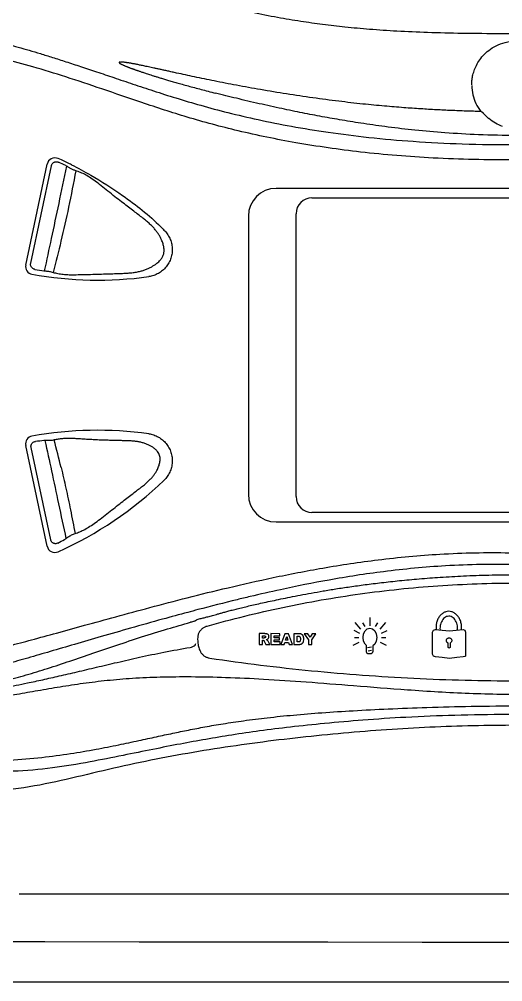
# Model space of a CAD drawing. Extents: x 938 to 1038, y 781 to 934.
# Drawn here: x 984.8 to 987.85, y 799.56 to 805.62 of the extents above; entities that cross this region are included whole.
import ezdxf

# ---------------------------------------------------------------- set-up
doc = ezdxf.new("R2010")
doc.units = 0
doc.header["$MEASUREMENT"] = 0
doc.layers.add('1', color=4, linetype='Continuous')

# ---------------------------------------------------------------- blocks, each defined once
blk = doc.blocks.new('main_control')
at = {"color": 3, "linetype": 'Continuous'}
for p, q in [((10.7051, 17.2224), (10.6979, 17.2269)), ((10.7136, 17.2171), (10.7051, 17.2224)), ((8.0583, 16.922), (8.0578, 16.9222)), ((7.8338, 16.2604), (7.9688, 16.8958)), ((7.8649, 16.2713), (7.9954, 16.8855)), ((12.4322, 16.7426), (9.4097, 16.7426)), ((9.6347, 16.6826), (12.2072, 16.6826)), ((9.2347, 16.5676), (9.2347, 14.8176)), ((9.5347, 14.8026), (9.5347, 16.5826)), ((7.9688, 14.4894), (7.8338, 15.1248)), ((7.9914, 14.5299), (7.8675, 15.1125)), ((12.2072, 14.7026), (9.6347, 14.7026)), ((9.4097, 14.6426), (12.4322, 14.6426)), ((9.9421, 13.9682), (9.906, 14.0094)), ((9.9693, 13.9841), (9.9546, 14.0079)), ((10.0017, 13.9898), (10.0022, 14.0419)), ((10.0352, 13.9841), (10.0499, 14.0079)), ((10.0635, 13.9676), (10.1006, 14.0099)), ((8.9736, 13.9863), (8.9744, 13.9865)), ((8.9744, 13.9865), (8.9753, 13.9868)), ((9.3023, 13.9395), (9.3023, 13.8718)), ((9.3376, 13.9395), (9.3023, 13.9395)), ((9.3765, 13.9395), (9.3765, 13.8718)), ((9.4332, 13.9394), (9.3765, 13.9395)), ((9.4332, 13.925), (9.4332, 13.9394)), ((9.4646, 13.9394), (9.4388, 13.8718)), ((9.4878, 13.9394), (9.4646, 13.9394)), ((9.5136, 13.8718), (9.4878, 13.9394)), ((9.5205, 13.9394), (9.5205, 13.8718)), ((9.552, 13.9394), (9.5205, 13.9394)), ((9.5856, 13.9394), (9.6123, 13.9001)), ((9.6091, 13.9394), (9.5856, 13.9394)), ((9.623, 13.9166), (9.6091, 13.9394)), ((9.6368, 13.9394), (9.623, 13.9166)), ((9.6336, 13.9001), (9.6603, 13.9394)), ((9.6603, 13.9394), (9.6368, 13.9394)), ((9.8976, 13.961), (9.9347, 13.9429)), ((9.9567, 13.9151), (9.9599, 13.9383)), ((9.9599, 13.9383), (9.9693, 13.9568)), ((9.9693, 13.9568), (9.9829, 13.9692)), ((9.9829, 13.9692), (9.9996, 13.9738)), ((9.9996, 13.9738), (10.0164, 13.9692)), ((10.0164, 13.9692), (10.03, 13.9568)), ((10.03, 13.9568), (10.0389, 13.9382)), ((10.0389, 13.9382), (10.0425, 13.915)), ((10.1069, 13.9583), (10.0697, 13.9408)), ((10.3944, 13.9498), (10.3994, 13.9618)), ((10.3944, 13.8101), (10.3944, 13.9498)), ((10.3994, 13.9618), (10.4116, 13.966)), ((10.4116, 13.966), (10.4553, 13.9618)), ((10.4553, 13.9618), (10.4997, 13.9568)), ((10.4997, 13.9568), (10.5426, 13.9618)), ((10.5426, 13.9618), (10.5856, 13.966)), ((10.5856, 13.966), (10.5978, 13.9617)), ((10.5978, 13.9617), (10.602, 13.9498)), ((10.602, 13.9498), (10.602, 13.81)), ((9.3236, 13.912), (9.3236, 13.9258)), ((9.3236, 13.9258), (9.3329, 13.9258)), ((9.3325, 13.912), (9.3236, 13.912)), ((9.3236, 13.8718), (9.3236, 13.8992)), ((9.3236, 13.8992), (9.3254, 13.8992)), ((9.3345, 13.8925), (9.3458, 13.8718)), ((9.3698, 13.8718), (9.3595, 13.8914)), ((9.3978, 13.9142), (9.3978, 13.925)), ((9.3978, 13.925), (9.4332, 13.925)), ((9.4307, 13.9142), (9.3978, 13.9142)), ((9.3978, 13.8871), (9.3978, 13.9004)), ((9.3978, 13.9004), (9.4307, 13.9004)), ((9.4343, 13.8871), (9.3978, 13.8871)), ((9.4307, 13.9004), (9.4307, 13.9142)), ((9.4343, 13.8718), (9.4343, 13.8871)), ((9.4604, 13.8718), (9.4639, 13.8829)), ((9.4639, 13.8829), (9.4879, 13.8829)), ((9.4684, 13.8976), (9.4759, 13.9219)), ((9.4834, 13.8976), (9.4684, 13.8976)), ((9.4759, 13.9219), (9.4834, 13.8976)), ((9.4879, 13.8829), (9.4914, 13.8718)), ((9.5417, 13.8872), (9.5417, 13.9241)), ((9.5417, 13.9241), (9.547, 13.9241)), ((9.5469, 13.8872), (9.5417, 13.8872)), ((9.5624, 13.9054), (9.5608, 13.8937)), ((9.5811, 13.889), (9.5837, 13.9058)), ((9.6123, 13.9001), (9.6123, 13.8717)), ((9.6336, 13.8717), (9.6336, 13.9001)), ((9.8945, 13.8676), (9.9316, 13.8852)), ((9.9023, 13.9146), (9.9306, 13.9146)), ((9.9599, 13.8924), (9.9567, 13.9151)), ((9.9693, 13.8738), (9.9599, 13.8924)), ((10.0389, 13.8923), (10.03, 13.8738)), ((10.0425, 13.915), (10.0389, 13.8923)), ((10.1038, 13.865), (10.0666, 13.8831)), ((10.0718, 13.9145), (10.1001, 13.9145)), ((10.4932, 13.8524), (10.4932, 13.8803)), ((10.5039, 13.8805), (10.5039, 13.8524)), ((9.3023, 13.8718), (9.3236, 13.8718)), ((9.3458, 13.8718), (9.3698, 13.8718)), ((9.3765, 13.8718), (9.4343, 13.8718)), ((9.4388, 13.8718), (9.4604, 13.8718)), ((9.4914, 13.8718), (9.5136, 13.8718)), ((9.5205, 13.8718), (9.552, 13.8718)), ((9.6123, 13.8717), (9.6336, 13.8717)), ((9.979, 13.8646), (9.9693, 13.8738)), ((9.9782, 13.8614), (9.979, 13.8646)), ((9.9782, 13.8274), (9.9782, 13.8614)), ((9.9808, 13.8171), (9.9782, 13.8274)), ((9.9871, 13.813), (9.9808, 13.8171)), ((10.0101, 13.8542), (9.9839, 13.8496)), ((10.0096, 13.8326), (9.9892, 13.8289)), ((10.0148, 13.8171), (10.0085, 13.8129)), ((10.018, 13.8274), (10.0148, 13.8171)), ((10.03, 13.8738), (10.0177, 13.8622)), ((10.0177, 13.8622), (10.018, 13.8614)), ((10.018, 13.8614), (10.018, 13.8274)), ((10.4982, 13.8475), (10.4932, 13.8524)), ((10.4989, 13.8475), (10.4982, 13.8475)), ((10.5039, 13.8524), (10.4989, 13.8475)), ((10.0085, 13.8129), (9.9871, 13.813)), ((10.3994, 13.7988), (10.3944, 13.8101)), ((10.4116, 13.7938), (10.3994, 13.7988)), ((10.4553, 13.7889), (10.4116, 13.7938)), ((10.4997, 13.7839), (10.4553, 13.7889)), ((10.5462, 13.7889), (10.4997, 13.7839)), ((10.5856, 13.7938), (10.5462, 13.7889)), ((10.5963, 13.7952), (10.5856, 13.7938)), ((10.6013, 13.7987), (10.5963, 13.7952)), ((10.602, 13.81), (10.6013, 13.7987))]:
    blk.add_line(p, q, dxfattribs=at)
for centre, radius, start, end in [((10.9121, 17.3942), 0.2716, 180.82548, 205.36863), ((10.9173, 17.3966), 0.2773, 205.35717, 217.71596), ((10.9233, 17.3919), 0.2737, 219.70628, 229.82516), ((8.0168, 16.8856), 0.049, 65.85165, 168), ((7.0528, 14.7589), 2.3651, 64.0956, 65.30274), ((8.0378, 16.8774), 0.049, 65.31213, 65.90162), ((7.0593, 14.7489), 2.3916, 63.96558, 65.3123), ((8.059, 16.8308), 0.0617, 58.83297, 64.08217), ((7.9886, 16.7143), 0.1979, 55.19614, 58.84558), ((7.0828, 14.7975), 2.3377, 63.62743, 63.96082), ((9.4097, 16.5676), 0.175, 90, 180), ((9.6347, 16.5826), 0.1, 90, 180), ((7.8818, 16.2502), 0.049, 168, 259.85252), ((8.287, 18.5142), 2.349, 259.85252, 277.86376), ((8.2739, 18.4787), 2.278, 260.3413, 261.7884), ((7.9571, 16.2838), 0.0605, 261.79596, 263.42435), ((7.9736, 16.4269), 0.2045, 263.43056, 266.06075), ((8.287, 12.871), 2.349, 82.13624, 100.14748), ((7.8818, 15.135), 0.049, 100.14748, 192), ((8.1615, 12.9026), 2.2623, 95.39816, 96.78143), ((7.9544, 15.0941), 0.0611, 89.49652, 95.37625), ((7.9531, 14.9424), 0.2128, 86.83984, 89.51898), ((1.7337, 13.472), 6.5014, 13.45613, 15.03677), ((7.0759, 16.5983), 2.349, 294.14835, 313.86376), ((9.4097, 14.8176), 0.175, 180, 270), ((9.6347, 14.8026), 0.1, 180, 270), ((8.0168, 14.4996), 0.049, 192, 294.14835), ((6.9301, 16.626), 2.3879, 297.59759, 298.74336), ((8.0472, 14.5891), 0.0648, 298.80108, 307.58685), ((7.9605, 14.7021), 0.2073, 307.52394, 308.76619), ((10.8061, 7.0917), 7.1851, 105.41884, 105.6313), ((9.0904, 13.9031), 0.1748, 175.56698, 190.8726), ((8.9947, 13.9105), 0.0789, 173.16906, 175.56792), ((10.9203, 26.7858), 13.1427, 261.56408, 264.37622), ((10.9208, 26.7905), 13.1474, 264.37581, 267.18928), ((10.921, 26.7935), 13.1505, 267.1893, 269.99999)]:
    blk.add_arc(centre, radius, start, end, dxfattribs=at)
for points, knots in [([(12.8578, 17.912), (12.811, 17.9009), (12.712, 17.8781), (12.5586, 17.845), (12.3993, 17.814), (12.2405, 17.7875), (12.0818, 17.7661), (11.916, 17.7487), (11.7358, 17.7347), (11.5372, 17.7246), (11.3186, 17.7184), (11.0799, 17.7163), (10.8314, 17.7161), (10.5903, 17.7177), (10.371, 17.7227), (10.1764, 17.7312), (10.003, 17.7428), (9.8472, 17.757), (9.7031, 17.7737), (9.5617, 17.7938), (9.4142, 17.8187), (9.259, 17.8488), (9.1008, 17.8827), (8.9957, 17.9069), (8.9442, 17.919)], [0, 0, 0, 0, 0.144307, 0.304644, 0.470861, 0.631279, 0.787307, 0.951168, 1.131523, 1.329546, 1.547412, 1.78764, 2.045728, 2.292764, 2.510911, 2.703943, 2.877108, 3.032011, 3.173304, 3.312296, 3.460371, 3.621953, 3.786664, 3.94557, 3.94557, 3.94557, 3.94557]), ([(6.6482, 17.7278), (6.6524, 17.7287), (6.661, 17.7306), (6.6745, 17.7332), (6.689, 17.7359), (6.7048, 17.7387), (6.7223, 17.7415), (6.7415, 17.7444), (6.7626, 17.7472), (6.7855, 17.75), (6.8104, 17.7527), (6.8375, 17.7551), (6.8668, 17.7573), (6.8988, 17.759), (6.9334, 17.7603), (6.9709, 17.761), (7.0116, 17.7609), (7.0556, 17.7599), (7.1033, 17.7578), (7.1549, 17.7542), (7.2106, 17.7491), (7.2708, 17.7421), (7.336, 17.733), (7.4065, 17.7213), (7.482, 17.7069), (7.5608, 17.6899), (7.6394, 17.6713), (7.7147, 17.6519), (7.7862, 17.6323), (7.8562, 17.6122), (7.928, 17.5907), (8.005, 17.5667), (8.0894, 17.5397), (8.1818, 17.5094), (8.2824, 17.4758), (8.3919, 17.4388), (8.5111, 17.3986), (8.6411, 17.3555), (8.7832, 17.3101), (8.9393, 17.2638), (9.1114, 17.2178), (9.3017, 17.1732), (9.5122, 17.1315), (9.7444, 17.0939), (10.0001, 17.0617), (10.2815, 17.0367), (10.5913, 17.0209), (10.8077, 17.0181), (10.921, 17.0187)], [0, 0, 0, 0, 0.012921, 0.026531, 0.04115, 0.057111, 0.074753, 0.094258, 0.115536, 0.138557, 0.163508, 0.190609, 0.220014, 0.251912, 0.286506, 0.323941, 0.36448, 0.408441, 0.456152, 0.507782, 0.563513, 0.623919, 0.689608, 0.760968, 0.838203, 0.920323, 1.002714, 1.080491, 1.15353, 1.225168, 1.298946, 1.378451, 1.46717, 1.564682, 1.670133, 1.785351, 1.911335, 2.047588, 2.19636, 2.358723, 2.536018, 2.730867, 2.944921, 3.179576, 3.436446, 3.71789, 4.026954, 4.366837, 4.366837, 4.366837, 4.366837]), ([(10.9085, 16.9223), (10.7383, 16.9213), (10.415, 16.9282), (9.9559, 16.9657), (9.5463, 17.0241), (9.1819, 17.0989), (8.8591, 17.1858), (8.5743, 17.279), (8.3209, 17.3667), (8.0932, 17.4433), (7.887, 17.5068), (7.7002, 17.5565), (7.5318, 17.593), (7.3806, 17.6178), (7.2449, 17.6328), (7.1226, 17.6397), (7.0121, 17.6399), (6.9119, 17.6346), (6.8208, 17.6248), (6.7384, 17.6115), (6.6644, 17.5952), (6.5985, 17.5767), (6.5402, 17.5566), (6.488, 17.535), (6.4404, 17.5121), (6.3959, 17.4873), (6.3528, 17.46), (6.3094, 17.4289), (6.2641, 17.3919), (6.2166, 17.3472), (6.1676, 17.2933), (6.1186, 17.2284), (6.0723, 17.1493), (6.0354, 17.054), (6.0215, 16.9416), (6.0399, 16.8187), (6.0861, 16.6889), (6.1562, 16.5531), (6.2409, 16.4154), (6.3277, 16.2821), (6.4051, 16.1588), (6.4689, 16.0471), (6.5185, 15.9423), (6.553, 15.8413), (6.5716, 15.7438), (6.5718, 15.6487), (6.5555, 15.5549), (6.5246, 15.4583), (6.4789, 15.3574), (6.4195, 15.2507), (6.349, 15.1366), (6.2705, 15.0154), (6.1928, 14.8928), (6.1252, 14.7742), (6.0737, 14.6635), (6.0389, 14.5565), (6.0223, 14.4485), (6.0336, 14.3346), (6.0788, 14.2184), (6.1531, 14.1056), (6.2469, 14.0053), (6.3484, 13.9253), (6.4484, 13.8666), (6.515, 13.8377), (6.5472, 13.8257)], [0, 0, 0, 0, 0.51081, 0.969257, 1.381099, 1.751354, 2.08459, 2.383442, 2.650159, 2.888872, 3.104232, 3.29723, 3.468755, 3.620955, 3.756496, 3.878229, 3.988162, 4.087988, 4.179198, 4.262619, 4.338414, 4.406444, 4.467623, 4.523519, 4.575784, 4.626097, 4.676219, 4.728684, 4.786344, 4.851407, 4.924144, 5.004647, 5.0949, 5.198575, 5.308864, 5.430554, 5.56794, 5.720563, 5.888001, 6.053088, 6.197621, 6.324802, 6.438731, 6.544947, 6.644021, 6.735259, 6.828479, 6.928695, 7.038555, 7.160443, 7.294574, 7.441141, 7.593583, 7.729835, 7.85036, 7.959378, 8.066324, 8.176002, 8.298318, 8.436654, 8.578843, 8.708537, 8.822935, 8.925941, 8.925941, 8.925941, 8.925941]), ([(10.6405, 17.3942), (10.6405, 17.4032), (10.6414, 17.4221), (10.646, 17.4519), (10.655, 17.4843), (10.6696, 17.5187), (10.691, 17.5541), (10.7203, 17.589), (10.759, 17.6215), (10.8084, 17.6493), (10.8693, 17.6681), (10.9398, 17.6727), (11.0139, 17.6582), (11.083, 17.6237), (11.1393, 17.5726), (11.1777, 17.5121), (11.1976, 17.4513), (11.2015, 17.4118), (11.2014, 17.3938)], [0, 0, 0, 0, 0.0269274, 0.0567308, 0.0901183, 0.1274711, 0.1686064, 0.2136631, 0.2635907, 0.3194624, 0.3825863, 0.4534224, 0.5291538, 0.6062636, 0.6824612, 0.7543827, 0.8187853, 0.8726372, 0.8726372, 0.8726372, 0.8726372]), ([(8.7829, 17.4692), (8.7734, 17.4713), (8.7552, 17.4754), (8.7288, 17.4812), (8.7043, 17.4866), (8.6816, 17.4915), (8.6606, 17.4961), (8.6411, 17.5004), (8.6231, 17.5043), (8.6063, 17.5078), (8.5908, 17.5111), (8.5764, 17.5141), (8.5631, 17.5169), (8.5506, 17.5194), (8.539, 17.5218), (8.5281, 17.5239), (8.5179, 17.5259), (8.5082, 17.5277), (8.499, 17.5294), (8.4903, 17.531), (8.4821, 17.5324), (8.4743, 17.5337), (8.4671, 17.5348), (8.4604, 17.5358), (8.4541, 17.5366), (8.4483, 17.5373), (8.4429, 17.5379), (8.4378, 17.5382), (8.433, 17.5387), (8.4286, 17.5381), (8.4244, 17.5388), (8.4204, 17.5357), (8.4233, 17.5318), (8.4269, 17.5299), (8.4312, 17.527), (8.436, 17.5246), (8.4412, 17.522), (8.4467, 17.5194), (8.4524, 17.5169), (8.4583, 17.5144), (8.4644, 17.5118), (8.4705, 17.5093), (8.4768, 17.5069), (8.4832, 17.5044), (8.4896, 17.5019), (8.4961, 17.4995), (8.5026, 17.4971), (8.5091, 17.4947), (8.5156, 17.4924), (8.5222, 17.49), (8.5289, 17.4876), (8.536, 17.4852), (8.5434, 17.4826), (8.5515, 17.4798), (8.5603, 17.4768), (8.5701, 17.4736), (8.5809, 17.47), (8.593, 17.466), (8.6065, 17.4616), (8.6216, 17.4568), (8.6384, 17.4515), (8.6572, 17.4456), (8.6781, 17.4392), (8.7014, 17.4322), (8.727, 17.4245), (8.7553, 17.4162), (8.7863, 17.4073), (8.8201, 17.3978), (8.8567, 17.3876), (8.8961, 17.3769), (8.9379, 17.3657), (8.9823, 17.3541), (9.0128, 17.3463), (9.0285, 17.3423)], [0, 0, 0, 0, 0.029123, 0.056113, 0.081115, 0.104275, 0.125739, 0.145638, 0.164078, 0.181159, 0.196984, 0.211653, 0.225267, 0.237927, 0.249733, 0.260786, 0.271186, 0.281032, 0.290378, 0.299224, 0.307568, 0.315407, 0.322737, 0.329556, 0.335867, 0.34171, 0.347138, 0.352207, 0.356956, 0.361483, 0.365546, 0.36958, 0.372805, 0.377498, 0.3825, 0.388028, 0.393806, 0.399863, 0.406128, 0.412567, 0.419142, 0.425825, 0.43259, 0.439418, 0.446292, 0.453198, 0.460124, 0.467059, 0.473991, 0.480948, 0.488043, 0.495439, 0.503295, 0.511775, 0.521043, 0.531266, 0.542616, 0.555266, 0.569391, 0.585172, 0.602789, 0.622421, 0.644248, 0.668443, 0.69517, 0.724577, 0.75679, 0.791901, 0.829965, 0.870898, 0.91427, 0.959901, 1.008557, 1.008557, 1.008557, 1.008557]), ([(10.6979, 17.2269), (10.6664, 17.2277), (10.6043, 17.2294), (10.5111, 17.233), (10.4165, 17.2376), (10.3169, 17.2434), (10.2082, 17.2509), (10.0868, 17.2609), (9.9505, 17.2742), (9.8001, 17.2913), (9.6396, 17.3124), (9.4757, 17.3368), (9.3151, 17.3634), (9.1636, 17.3909), (9.0248, 17.418), (8.8994, 17.4439), (8.8205, 17.461), (8.7829, 17.4692)], [0, 0, 0, 0, 0.094465, 0.186556, 0.279885, 0.3783, 0.485907, 0.606863, 0.743796, 0.896626, 1.061037, 1.229253, 1.393799, 1.549349, 1.69116, 1.817974, 1.933473, 1.933473, 1.933473, 1.933473]), ([(10.9209, 17.0759), (10.8415, 17.0759), (10.6915, 17.079), (10.4789, 17.0912), (10.2892, 17.108), (10.119, 17.1278), (9.9662, 17.1492), (9.8282, 17.1713), (9.6999, 17.194), (9.5734, 17.2182), (9.4413, 17.2454), (9.3025, 17.276), (9.1635, 17.3086), (9.072, 17.3313), (9.0285, 17.3423)], [0, 0, 0, 0, 0.238253, 0.450048, 0.638823, 0.809367, 0.964038, 1.101676, 1.228639, 1.354964, 1.487874, 1.633327, 1.781348, 1.916121, 1.916121, 1.916121, 1.916121]), ([(10.8351, 17.133), (10.8194, 17.1382), (10.7887, 17.1519), (10.7605, 17.1712), (10.7472, 17.1825), (10.7468, 17.1828)], [0, 0, 0, 0, 0.049463, 0.1002613, 0.1018505, 0.1018505, 0.1018505, 0.1018505]), ([(7.9954, 16.8855), (7.9958, 16.8875), (7.997, 16.8913), (8, 16.8967), (8.004, 16.9016), (8.009, 16.9056), (8.0148, 16.9086), (8.0211, 16.9104), (8.0279, 16.9109), (8.0346, 16.9101), (8.0389, 16.9086), (8.041, 16.9077)], [0, 0, 0, 0, 0.00597732, 0.01208236, 0.01832956, 0.02469474, 0.03117372, 0.03778227, 0.04450101, 0.05127772, 0.05805282, 0.05805282, 0.05805282, 0.05805282]), ([(8.091, 16.8837), (8.0745, 16.8051), (8.042, 16.653), (7.9954, 16.4329), (7.9652, 16.2914), (7.9502, 16.2238)], [0, 0, 0, 0, 0.2407018, 0.4668089, 0.6747572, 0.6747572, 0.6747572, 0.6747572]), ([(8.0054, 16.2143), (8.0152, 16.2113), (8.0363, 16.2061), (8.0705, 16.2013), (8.1093, 16.1991), (8.1531, 16.1993), (8.2026, 16.2006), (8.2558, 16.2021), (8.3089, 16.2037), (8.3581, 16.2051), (8.402, 16.2066), (8.4412, 16.2078), (8.4764, 16.2096), (8.508, 16.2125), (8.536, 16.2169), (8.5608, 16.2226), (8.5831, 16.2295), (8.6034, 16.2376), (8.6218, 16.2466), (8.6383, 16.2563), (8.6526, 16.2662), (8.6649, 16.2762), (8.675, 16.2858), (8.6832, 16.295), (8.6897, 16.3038), (8.695, 16.3126), (8.6993, 16.3216), (8.7023, 16.3311), (8.7041, 16.3409), (8.7047, 16.3509), (8.7043, 16.3608), (8.7031, 16.3709), (8.7011, 16.3817), (8.698, 16.3934), (8.6937, 16.4063), (8.6881, 16.4201), (8.681, 16.4348), (8.6722, 16.4503), (8.6615, 16.4665), (8.6485, 16.4835), (8.633, 16.5009), (8.6147, 16.519), (8.5935, 16.5376), (8.5694, 16.5571), (8.5422, 16.5777), (8.5124, 16.6002), (8.4799, 16.625), (8.444, 16.6524), (8.4043, 16.683), (8.3619, 16.7163), (8.3201, 16.7503), (8.2812, 16.7815), (8.2453, 16.8073), (8.2119, 16.8277), (8.1799, 16.8431), (8.1587, 16.8507), (8.1483, 16.8537)], [0, 0, 0, 0, 0.030723, 0.064968, 0.103501, 0.14717, 0.196554, 0.251896, 0.30679, 0.355886, 0.399604, 0.438577, 0.47366, 0.505357, 0.533535, 0.558711, 0.581734, 0.603467, 0.62411, 0.643227, 0.660676, 0.676447, 0.690478, 0.702638, 0.713388, 0.723342, 0.733179, 0.743172, 0.753204, 0.763159, 0.772948, 0.782965, 0.793756, 0.805834, 0.819337, 0.834238, 0.85055, 0.868304, 0.88768, 0.908896, 0.932208, 0.957782, 0.985875, 1.016816, 1.050913, 1.088196, 1.128772, 1.173613, 1.223618, 1.27921, 1.33528, 1.385263, 1.428875, 1.467665, 1.502649, 1.53509, 1.53509, 1.53509, 1.53509]), ([(8.1483, 16.8537), (8.1345, 16.7773), (8.1053, 16.6292), (8.0577, 16.416), (8.0232, 16.2795), (8.0054, 16.2143)], [0, 0, 0, 0, 0.2332105, 0.4526336, 0.6553551, 0.6553551, 0.6553551, 0.6553551]), ([(8.1483, 16.8537), (8.1455, 16.8546), (8.1399, 16.8565), (8.1317, 16.8598), (8.1237, 16.8635), (8.116, 16.8676), (8.1086, 16.8721), (8.1039, 16.8752), (8.1016, 16.8768)], [0, 0, 0, 0, 0.00886797, 0.01776496, 0.02660839, 0.03532969, 0.04391146, 0.05236483, 0.05236483, 0.05236483, 0.05236483]), ([(8.1213, 16.8919), (8.1625, 16.8714), (8.2732, 16.8124), (8.466, 16.6868), (8.616, 16.5705), (8.697, 16.4874), (8.7034, 16.4803)], [0, 0, 0, 0, 0.1382233, 0.376289, 0.6869788, 0.7148965, 0.7148965, 0.7148965, 0.7148965]), ([(8.7036, 16.4805), (8.7113, 16.4731), (8.7252, 16.4568), (8.7413, 16.4291), (8.752, 16.3989), (8.757, 16.3672), (8.7557, 16.3351), (8.7486, 16.3038), (8.736, 16.2743), (8.7181, 16.2476), (8.6955, 16.2249), (8.669, 16.2068), (8.6398, 16.1937), (8.6189, 16.1887), (8.6084, 16.1873)], [0, 0, 0, 0, 0.0319368, 0.0638278, 0.095699, 0.1275627, 0.1594619, 0.1913954, 0.2233288, 0.255228, 0.2870918, 0.318963, 0.350854, 0.3827907, 0.3827907, 0.3827907, 0.3827907]), ([(7.8917, 16.2329), (7.8894, 16.2333), (7.885, 16.2345), (7.8789, 16.2377), (7.8736, 16.2419), (7.8694, 16.2471), (7.8663, 16.2529), (7.8646, 16.259), (7.8641, 16.2653), (7.8645, 16.2694), (7.8649, 16.2713)], [0, 0, 0, 0, 0.00687827, 0.01368041, 0.02041404, 0.0270434, 0.03355408, 0.03992107, 0.04612954, 0.05219145, 0.05219145, 0.05219145, 0.05219145]), ([(7.9595, 16.2229), (7.9633, 16.2226), (7.971, 16.2219), (7.9825, 16.2201), (7.994, 16.2176), (8.0016, 16.2155), (8.0054, 16.2143)], [0, 0, 0, 0, 0.01136377, 0.023051, 0.03486369, 0.04675277, 0.04675277, 0.04675277, 0.04675277]), ([(7.8675, 15.1125), (7.867, 15.1144), (7.8666, 15.1185), (7.8671, 15.1246), (7.8689, 15.1306), (7.8719, 15.1362), (7.8762, 15.1411), (7.8815, 15.145), (7.8876, 15.1479), (7.8921, 15.1489), (7.8943, 15.1491)], [0, 0, 0, 0, 0.00599691, 0.01209634, 0.01831054, 0.0246302, 0.03105085, 0.03760405, 0.04430804, 0.05119097, 0.05119097, 0.05119097, 0.05119097]), ([(7.9549, 15.1552), (7.9689, 15.0916), (7.9972, 14.9589), (8.0409, 14.7531), (8.0713, 14.611), (8.0867, 14.5378)], [0, 0, 0, 0, 0.1954618, 0.4069221, 0.6313386, 0.6313386, 0.6313386, 0.6313386]), ([(8.0125, 15.1588), (8.0087, 15.1579), (8.0009, 15.1564), (7.989, 15.155), (7.9769, 15.1545), (7.9689, 15.1547), (7.9648, 15.1549)], [0, 0, 0, 0, 0.01177505, 0.02374278, 0.03586535, 0.04795515, 0.04795515, 0.04795515, 0.04795515]), ([(8.1442, 14.57), (8.1543, 14.5731), (8.175, 14.5809), (8.2063, 14.5961), (8.2394, 14.6158), (8.2749, 14.6403), (8.3132, 14.6695), (8.3538, 14.7017), (8.3949, 14.7338), (8.4339, 14.7642), (8.4696, 14.7918), (8.5016, 14.8165), (8.5305, 14.8385), (8.5565, 14.8582), (8.5796, 14.8765), (8.5998, 14.8939), (8.6173, 14.9106), (8.6321, 14.9269), (8.6444, 14.9428), (8.6543, 14.958), (8.662, 14.9723), (8.6679, 14.9855), (8.6726, 14.998), (8.6762, 15.0104), (8.6788, 15.0231), (8.68, 15.0361), (8.6796, 15.0491), (8.6769, 15.0619), (8.6713, 15.0745), (8.6626, 15.0871), (8.6509, 15.0992), (8.6369, 15.1104), (8.621, 15.1205), (8.6034, 15.1294), (8.584, 15.1371), (8.5633, 15.1432), (8.5418, 15.1476), (8.5197, 15.1507), (8.4963, 15.1527), (8.4708, 15.1539), (8.4426, 15.1546), (8.4117, 15.1551), (8.378, 15.1559), (8.3421, 15.1569), (8.305, 15.1582), (8.2679, 15.1599), (8.2328, 15.1618), (8.201, 15.1638), (8.1724, 15.1657), (8.1454, 15.1674), (8.1187, 15.1686), (8.0917, 15.1687), (8.0648, 15.1673), (8.0383, 15.1642), (8.021, 15.1608), (8.0125, 15.1588)], [0, 0, 0, 0, 0.031679, 0.066117, 0.104336, 0.147153, 0.195597, 0.248879, 0.302326, 0.352192, 0.397242, 0.437577, 0.473586, 0.506028, 0.535426, 0.562016, 0.586059, 0.607939, 0.628028, 0.646276, 0.662369, 0.676547, 0.689613, 0.70236, 0.715334, 0.728459, 0.741512, 0.75416, 0.767403, 0.78276, 0.799798, 0.817704, 0.836468, 0.856178, 0.876939, 0.898767, 0.920931, 0.942624, 0.965806, 0.99123, 1.019256, 1.050369, 1.084206, 1.120304, 1.158004, 1.195712, 1.231631, 1.263341, 1.291316, 1.31772, 1.344431, 1.371539, 1.398607, 1.425329, 1.451493, 1.451493, 1.451493, 1.451493]), ([(8.6084, 15.1979), (8.6189, 15.1965), (8.6398, 15.1915), (8.669, 15.1784), (8.6955, 15.1603), (8.7181, 15.1376), (8.736, 15.1109), (8.7486, 15.0814), (8.7557, 15.0501), (8.757, 15.018), (8.752, 14.9863), (8.7413, 14.9561), (8.7252, 14.9284), (8.7113, 14.9121), (8.7036, 14.9047)], [0, 0, 0, 0, 0.0319368, 0.0638278, 0.095699, 0.1275627, 0.1594619, 0.1913954, 0.2233288, 0.255228, 0.2870918, 0.318963, 0.350854, 0.3827907, 0.3827907, 0.3827907, 0.3827907]), ([(8.0566, 14.9849), (8.0669, 14.9421), (8.0873, 14.8535), (8.1164, 14.7151), (8.1349, 14.6195), (8.1442, 14.57)], [0, 0, 0, 0, 0.1321348, 0.2728249, 0.424151, 0.424151, 0.424151, 0.424151]), ([(8.0903, 14.5405), (8.0936, 14.5432), (8.1005, 14.5483), (8.1112, 14.5552), (8.1222, 14.5611), (8.1331, 14.5661), (8.1406, 14.5688), (8.1442, 14.57)], [0, 0, 0, 0, 0.01286573, 0.0256606, 0.03815362, 0.0502826, 0.0617687, 0.0617687, 0.0617687, 0.0617687]), ([(8.0363, 14.5098), (8.0343, 14.5087), (8.0301, 14.507), (8.0234, 14.5058), (8.0167, 14.506), (8.0105, 14.5075), (8.0048, 14.5103), (7.9998, 14.5141), (7.9959, 14.5188), (7.993, 14.5241), (7.9918, 14.5279), (7.9914, 14.5299)], [0, 0, 0, 0, 0.00686016, 0.0136139, 0.02021413, 0.02663472, 0.03289405, 0.03905792, 0.04515165, 0.05116819, 0.05710881, 0.05710881, 0.05710881, 0.05710881]), ([(6.5472, 13.8257), (6.5757, 13.815), (6.6299, 13.7976), (6.708, 13.7788), (6.7783, 13.7663), (6.8437, 13.7581), (6.9073, 13.7529), (6.9719, 13.7503), (7.04, 13.7503), (7.114, 13.7533), (7.1956, 13.7598), (7.2857, 13.7706), (7.3844, 13.7862), (7.4915, 13.8069), (7.6078, 13.8328), (7.7351, 13.8643), (7.8762, 13.9018), (8.0342, 13.9454), (8.2108, 13.9941), (8.4067, 14.0477), (8.6217, 14.106), (8.8571, 14.1678), (9.1151, 14.2318), (9.3992, 14.2958), (9.7136, 14.3567), (10.0637, 14.4094), (10.4559, 14.446), (10.7325, 14.4519), (10.8784, 14.4489)], [0, 0, 0, 0, 0.091368, 0.170543, 0.240738, 0.305455, 0.368211, 0.432047, 0.499394, 0.572616, 0.654023, 0.744865, 0.844888, 0.953689, 1.072019, 1.202279, 1.347142, 1.510087, 1.693732, 1.89693, 2.119281, 2.362062, 2.626947, 2.916897, 3.235533, 3.587461, 3.97859, 4.416458, 4.416458, 4.416458, 4.416458]), ([(10.921, 14.3734), (10.7725, 14.3776), (10.4931, 14.3727), (10.0998, 14.3352), (9.7538, 14.2815), (9.4741, 14.2256), (9.309, 14.188), (9.2452, 14.1729)], [0, 0, 0, 0, 0.44566, 0.83706, 1.184387, 1.495678, 1.692356, 1.692356, 1.692356, 1.692356]), ([(8.8958, 14.0182), (8.8994, 14.0211), (8.9071, 14.0263), (8.9195, 14.0315), (8.932, 14.0347), (8.9441, 14.0373), (8.956, 14.0401), (8.9682, 14.0431), (8.9811, 14.0464), (8.9948, 14.05), (9.0097, 14.054), (9.0261, 14.0585), (9.0443, 14.0636), (9.0646, 14.0693), (9.0874, 14.0758), (9.1131, 14.0829), (9.142, 14.0906), (9.1741, 14.0987), (9.2094, 14.1073), (9.2479, 14.1163), (9.2901, 14.1258), (9.3361, 14.136), (9.3861, 14.1468), (9.4404, 14.1582), (9.4991, 14.1702), (9.5628, 14.1827), (9.6318, 14.1956), (9.7067, 14.2087), (9.7879, 14.2221), (9.8761, 14.2354), (9.9719, 14.2487), (10.0761, 14.2616), (10.1893, 14.274), (10.3125, 14.2855), (10.4467, 14.2956), (10.5929, 14.3039), (10.7523, 14.3094), (10.8631, 14.3107), (10.921, 14.3107)], [0, 0, 0, 0, 0.013976, 0.027562, 0.040296, 0.05245, 0.064624, 0.077119, 0.090251, 0.104328, 0.119664, 0.13657, 0.155351, 0.176321, 0.199864, 0.226423, 0.256339, 0.289515, 0.325781, 0.365297, 0.40841, 0.455447, 0.506611, 0.561954, 0.621761, 0.686507, 0.756546, 0.83238, 0.914521, 1.003532, 1.100031, 1.2047, 1.318309, 1.441744, 1.575935, 1.721952, 1.880984, 2.054444, 2.054444, 2.054444, 2.054444]), ([(8.9753, 13.9868), (9.0537, 14.0091), (9.2119, 14.0512), (9.4515, 14.1062), (9.6937, 14.1529), (9.9374, 14.1913), (10.1821, 14.2211), (10.4278, 14.2425), (10.6741, 14.2553), (10.921, 14.2596), (11.1678, 14.2553), (11.4141, 14.2425), (11.6598, 14.2211), (11.9045, 14.1913), (12.1482, 14.1529), (12.3904, 14.1062), (12.63, 14.0512), (12.7882, 14.0091), (12.8666, 13.9868)], [0, 0, 0, 0, 0.244492, 0.49081, 0.73749, 0.984227, 1.230687, 1.477113, 1.723794, 1.970646, 2.217498, 2.464177, 2.710603, 2.957064, 3.203801, 3.450481, 3.696801, 3.941297, 3.941297, 3.941297, 3.941297]), ([(9.2452, 14.1729), (9.218, 14.1664), (9.1085, 14.1401), (8.9779, 14.1067), (8.8745, 14.0793), (8.853, 14.0735)], [0, 0, 0, 0, 0.0839043, 0.3377498, 0.4046223, 0.4046223, 0.4046223, 0.4046223]), ([(8.853, 14.0735), (8.8003, 14.0594), (8.6803, 14.0266), (8.4991, 13.9755), (8.3146, 13.9225), (8.146, 13.8736), (7.9918, 13.8283), (7.8503, 13.7868), (7.7198, 13.7501), (7.5992, 13.7183), (7.4875, 13.6916), (7.3841, 13.67), (7.2885, 13.6532), (7.2001, 13.6409), (7.1185, 13.6326), (7.0437, 13.6279), (6.9758, 13.6263), (6.9329, 13.6269), (6.9127, 13.6275)], [0, 0, 0, 0, 0.163566, 0.373333, 0.564706, 0.739637, 0.89985, 1.046874, 1.182028, 1.306419, 1.421015, 1.526457, 1.623299, 1.712252, 1.79419, 1.869259, 1.937069, 1.997886, 1.997886, 1.997886, 1.997886]), ([(10.5754, 13.9655), (10.5763, 13.9739), (10.5767, 13.991), (10.572, 14.016), (10.562, 14.0386), (10.5481, 14.0569), (10.5318, 14.0702), (10.5142, 14.0784), (10.4957, 14.0813), (10.4773, 14.0782), (10.4595, 14.0697), (10.4432, 14.056), (10.4295, 14.0375), (10.4204, 14.0161), (10.4174, 14.0008), (10.4166, 13.9936)], [0, 0, 0, 0, 0.0253608, 0.0510595, 0.0757611, 0.098609, 0.1192845, 0.1383108, 0.1562975, 0.1744476, 0.1936547, 0.214615, 0.2376095, 0.2622259, 0.283892, 0.283892, 0.283892, 0.283892]), ([(6.874, 13.5426), (6.8998, 13.5439), (6.9537, 13.5468), (7.0382, 13.5515), (7.13, 13.5568), (7.2293, 13.564), (7.3374, 13.5748), (7.454, 13.5913), (7.5779, 13.6141), (7.7065, 13.6436), (7.8383, 13.6795), (7.9738, 13.7211), (8.1138, 13.7675), (8.2586, 13.8172), (8.4088, 13.8684), (8.5654, 13.9198), (8.7197, 13.9678), (8.8223, 13.9977), (8.8701, 14.0111)], [0, 0, 0, 0, 0.077408, 0.162011, 0.253758, 0.353246, 0.460898, 0.579347, 0.706635, 0.838712, 0.974916, 1.116442, 1.263992, 1.417266, 1.5757, 1.740216, 1.911541, 2.060575, 2.060575, 2.060575, 2.060575]), ([(10.5507, 13.9631), (10.5514, 13.9689), (10.5517, 13.9806), (10.5488, 13.9978), (10.5432, 14.0139), (10.5349, 14.0282), (10.524, 14.0398), (10.5107, 14.0476), (10.4958, 14.0501), (10.4811, 14.0474), (10.468, 14.0397), (10.4573, 14.0282), (10.449, 14.014), (10.4436, 13.9988), (10.4418, 13.9882), (10.4413, 13.9833)], [0, 0, 0, 0, 0.0174177, 0.0349478, 0.0520477, 0.0684879, 0.0841218, 0.0992686, 0.113927, 0.1284842, 0.143201, 0.1585836, 0.1749517, 0.192199, 0.2069401, 0.2069401, 0.2069401, 0.2069401]), ([(8.9736, 13.9863), (8.972, 13.9859), (8.969, 13.9849), (8.963, 13.9826), (8.9557, 13.979), (8.9476, 13.9737), (8.9402, 13.9675), (8.9336, 13.9605), (8.928, 13.9527), (8.9233, 13.9444), (8.9197, 13.9355), (8.9175, 13.9273), (8.9166, 13.922), (8.9164, 13.9199)], [0, 0, 0, 0, 0.0048315, 0.0096183, 0.01921845, 0.02894239, 0.03865284, 0.04823383, 0.05776843, 0.06729843, 0.07682767, 0.08638384, 0.09282159, 0.09282159, 0.09282159, 0.09282159]), ([(9.3551, 13.9043), (9.3571, 13.9055), (9.3608, 13.9087), (9.364, 13.9151), (9.3645, 13.922), (9.3632, 13.9287), (9.3594, 13.9342), (9.3543, 13.9376), (9.3487, 13.9389), (9.3432, 13.9394), (9.3395, 13.9395), (9.3376, 13.9395)], [0, 0, 0, 0, 0.00725195, 0.01410643, 0.02089558, 0.02768676, 0.03422424, 0.04021041, 0.04576274, 0.05131694, 0.05684214, 0.05684214, 0.05684214, 0.05684214]), ([(9.5837, 13.9058), (9.5837, 13.9076), (9.5835, 13.911), (9.5828, 13.9159), (9.5816, 13.9203), (9.5801, 13.9243), (9.578, 13.9279), (9.5754, 13.9312), (9.5723, 13.934), (9.5688, 13.9362), (9.5649, 13.9378), (9.5608, 13.9388), (9.5565, 13.9393), (9.5535, 13.9394), (9.552, 13.9394)], [0, 0, 0, 0, 0.00535329, 0.01022878, 0.01474567, 0.01898925, 0.02309818, 0.02724028, 0.03141458, 0.03559465, 0.03977577, 0.0439556, 0.04825506, 0.05280661, 0.05280661, 0.05280661, 0.05280661]), ([(10.4166, 13.9936), (10.4165, 13.9925), (10.4156, 13.9831), (10.4159, 13.9736), (10.4168, 13.9655)], [0, 0, 0, 0, 0.00357785, 0.0281577, 0.0281577, 0.0281577, 0.0281577]), ([(10.4413, 13.9833), (10.4412, 13.9824), (10.4406, 13.9756), (10.4407, 13.9688), (10.4414, 13.9631)], [0, 0, 0, 0, 0.00293016, 0.02023868, 0.02023868, 0.02023868, 0.02023868]), ([(8.8691, 13.8528), (8.875, 13.8541), (8.8858, 13.8578), (8.8986, 13.866), (8.9042, 13.874), (8.9048, 13.8777)], [0, 0, 0, 0, 0.01821985, 0.03384066, 0.04532035, 0.04532035, 0.04532035, 0.04532035]), ([(9.3254, 13.8992), (9.3263, 13.8992), (9.3282, 13.899), (9.3299, 13.8982), (9.3306, 13.8977)], [0, 0, 0, 0, 0.002727626, 0.005493749, 0.005493749, 0.005493749, 0.005493749]), ([(9.3306, 13.8977), (9.3309, 13.8974), (9.3315, 13.8969), (9.3323, 13.896), (9.3331, 13.8949), (9.3338, 13.8937), (9.3342, 13.8929), (9.3345, 13.8925)], [0, 0, 0, 0, 0.001148863, 0.002377197, 0.003676254, 0.005049953, 0.006510084, 0.006510084, 0.006510084, 0.006510084]), ([(9.3381, 13.9129), (9.3378, 13.9128), (9.3373, 13.9127), (9.3364, 13.9126), (9.3357, 13.9124), (9.335, 13.9123), (9.3343, 13.9122), (9.3337, 13.9121), (9.3331, 13.912), (9.3327, 13.912), (9.3325, 13.912)], [0, 0, 0, 0, 0.000923733, 0.001755593, 0.002512735, 0.003227302, 0.003908797, 0.004555823, 0.005160417, 0.005709425, 0.005709425, 0.005709425, 0.005709425]), ([(9.3329, 13.9258), (9.3336, 13.9258), (9.3351, 13.9257), (9.3372, 13.9255), (9.3391, 13.925), (9.3403, 13.9244), (9.3408, 13.924)], [0, 0, 0, 0, 0.002239411, 0.004321745, 0.006317629, 0.008247104, 0.008247104, 0.008247104, 0.008247104]), ([(9.3429, 13.919), (9.3429, 13.918), (9.3425, 13.9161), (9.3407, 13.9139), (9.339, 13.9131), (9.3381, 13.9129)], [0, 0, 0, 0, 0.002900905, 0.005627345, 0.008305433, 0.008305433, 0.008305433, 0.008305433]), ([(9.3409, 13.924), (9.3415, 13.9234), (9.3427, 13.9218), (9.3429, 13.9199), (9.3429, 13.919)], [0, 0, 0, 0, 0.002730823, 0.005566851, 0.005566851, 0.005566851, 0.005566851]), ([(9.3476, 13.9016), (9.3485, 13.9018), (9.3503, 13.9023), (9.3528, 13.9031), (9.3544, 13.9039), (9.3551, 13.9043)], [0, 0, 0, 0, 0.00285759, 0.005508039, 0.007956372, 0.007956372, 0.007956372, 0.007956372]), ([(9.3531, 13.8991), (9.3527, 13.8994), (9.3519, 13.8999), (9.3506, 13.9005), (9.3491, 13.9011), (9.3481, 13.9014), (9.3476, 13.9016)], [0, 0, 0, 0, 0.001384695, 0.002853364, 0.004412334, 0.006075597, 0.006075597, 0.006075597, 0.006075597]), ([(9.3595, 13.8914), (9.3593, 13.8917), (9.359, 13.8922), (9.3584, 13.8931), (9.3578, 13.8939), (9.3572, 13.8947), (9.3566, 13.8954), (9.356, 13.8961), (9.3555, 13.8968), (9.355, 13.8974), (9.3545, 13.8979), (9.354, 13.8983), (9.3536, 13.8988), (9.3533, 13.899), (9.3531, 13.8991)], [0, 0, 0, 0, 0.00101154, 0.00199113, 0.00300025, 0.00402266, 0.00500672, 0.00592434, 0.00676211, 0.00752616, 0.00823097, 0.00888763, 0.00949698, 0.01007518, 0.01007518, 0.01007518, 0.01007518]), ([(9.5564, 13.8886), (9.5557, 13.8883), (9.5543, 13.8878), (9.552, 13.8874), (9.5495, 13.8872), (9.5478, 13.8872), (9.5469, 13.8872)], [0, 0, 0, 0, 0.002171418, 0.004497516, 0.006990204, 0.00967193, 0.00967193, 0.00967193, 0.00967193]), ([(9.547, 13.9241), (9.5487, 13.9241), (9.552, 13.9239), (9.5565, 13.9224), (9.5596, 13.9195), (9.5611, 13.916), (9.5619, 13.9125), (9.5623, 13.909), (9.5624, 13.9066), (9.5624, 13.9054)], [0, 0, 0, 0, 0.00523997, 0.00985355, 0.01384697, 0.01754336, 0.02110964, 0.02467515, 0.02821857, 0.02821857, 0.02821857, 0.02821857]), ([(9.5608, 13.8937), (9.5603, 13.8926), (9.5591, 13.8906), (9.5573, 13.8891), (9.5564, 13.8886)], [0, 0, 0, 0, 0.003500651, 0.006824862, 0.006824862, 0.006824862, 0.006824862]), ([(9.5646, 13.8736), (9.5661, 13.874), (9.569, 13.8751), (9.5729, 13.8777), (9.5763, 13.8809), (9.5791, 13.8847), (9.5805, 13.8875), (9.5811, 13.889)], [0, 0, 0, 0, 0.00461312, 0.00922487, 0.01384971, 0.01852792, 0.02332794, 0.02332794, 0.02332794, 0.02332794]), ([(10.4813, 13.8962), (10.4813, 13.8985), (10.4823, 13.9029), (10.4862, 13.9085), (10.4919, 13.9121), (10.4986, 13.9133), (10.5053, 13.9118), (10.5109, 13.9079), (10.5145, 13.9022), (10.5152, 13.8977), (10.5151, 13.8955)], [0, 0, 0, 0, 0.006713, 0.0132968, 0.01987668, 0.02657251, 0.03327615, 0.03987575, 0.04647507, 0.05308097, 0.05308097, 0.05308097, 0.05308097]), ([(10.4932, 13.8803), (10.4915, 13.8808), (10.4883, 13.8824), (10.4844, 13.8861), (10.4819, 13.8909), (10.4813, 13.8944), (10.4813, 13.8962)], [0, 0, 0, 0, 0.00533822, 0.01059052, 0.01583322, 0.02117869, 0.02117869, 0.02117869, 0.02117869]), ([(10.5151, 13.8955), (10.515, 13.8933), (10.5139, 13.889), (10.5099, 13.8836), (10.506, 13.8813), (10.5039, 13.8805)], [0, 0, 0, 0, 0.00653684, 0.01305805, 0.01968033, 0.01968033, 0.01968033, 0.01968033]), ([(7.8441, 13.6292), (7.8763, 13.6359), (7.9432, 13.6502), (8.0476, 13.6735), (8.1603, 13.6998), (8.2819, 13.7288), (8.4127, 13.7599), (8.5539, 13.7923), (8.7069, 13.8246), (8.8134, 13.8439), (8.8691, 13.8527)], [0, 0, 0, 0, 0.09853, 0.205228, 0.320929, 0.445831, 0.580102, 0.724439, 0.880205, 1.049251, 1.049251, 1.049251, 1.049251]), ([(8.9187, 13.8701), (8.9194, 13.8664), (8.9213, 13.8579), (8.9253, 13.8449), (8.9289, 13.8359), (8.9309, 13.8314)], [0, 0, 0, 0, 0.01149839, 0.02606184, 0.04063635, 0.04063635, 0.04063635, 0.04063635]), ([(8.9309, 13.8314), (8.932, 13.829), (8.9344, 13.8242), (8.9387, 13.8175), (8.9437, 13.8113), (8.9493, 13.8056), (8.9554, 13.8005), (8.9621, 13.796), (8.9692, 13.7922), (8.9755, 13.7895), (8.9795, 13.7882), (8.981, 13.7878)], [0, 0, 0, 0, 0.00804489, 0.01599569, 0.02394024, 0.03189002, 0.039847, 0.04785288, 0.05593456, 0.06400692, 0.0685171, 0.0685171, 0.0685171, 0.0685171]), ([(9.552, 13.8718), (9.5541, 13.8718), (9.5583, 13.8721), (9.5625, 13.873), (9.5646, 13.8736)], [0, 0, 0, 0, 0.00623094, 0.01280871, 0.01280871, 0.01280871, 0.01280871]), ([(14.995, 13.5197), (14.9853, 13.5175), (14.965, 13.5133), (14.9329, 13.5074), (14.8975, 13.502), (14.8588, 13.4972), (14.8166, 13.4932), (14.7708, 13.4903), (14.7211, 13.4886), (14.6671, 13.4884), (14.6082, 13.4898), (14.5441, 13.4932), (14.4741, 13.4987), (14.3973, 13.5065), (14.3128, 13.517), (14.2196, 13.5306), (14.1169, 13.5472), (14.0045, 13.5668), (13.8835, 13.5882), (13.7545, 13.6098), (13.6176, 13.6299), (13.4716, 13.6471), (13.3137, 13.6594), (13.1407, 13.6664), (12.9494, 13.6677), (12.7389, 13.663), (12.5087, 13.6521), (12.2585, 13.6354), (11.9865, 13.614), (11.6905, 13.5901), (11.3664, 13.5677), (11.0076, 13.5531), (10.6267, 13.5592), (10.2521, 13.5823), (9.9105, 13.6095), (9.6089, 13.6336), (9.3404, 13.6518), (9.0995, 13.6632), (8.8827, 13.6678), (8.6872, 13.6661), (8.5106, 13.6584), (8.3487, 13.645), (8.1968, 13.6262), (8.0515, 13.604), (7.9126, 13.5802), (7.7833, 13.5573), (7.666, 13.5374), (7.5616, 13.5215), (7.4684, 13.5093), (7.3844, 13.5002), (7.3088, 13.4939), (7.2406, 13.4901), (7.179, 13.4884), (7.1232, 13.4886), (7.0724, 13.4902), (7.0259, 13.4932), (6.9835, 13.4972), (6.9446, 13.502), (6.9091, 13.5074), (6.8769, 13.5133), (6.8566, 13.5175), (6.847, 13.5197)], [0, 0, 0, 0, 0.029602, 0.062249, 0.098021, 0.136999, 0.179259, 0.224986, 0.27459, 0.328498, 0.387149, 0.45114, 0.521114, 0.597858, 0.682564, 0.776469, 0.880493, 0.994776, 1.118544, 1.249175, 1.387213, 1.533539, 1.690246, 1.862041, 2.052909, 2.264035, 2.493626, 2.744367, 3.016364, 3.312093, 3.63505, 3.991125, 4.388999, 4.777305, 5.116946, 5.417042, 5.684777, 5.924193, 6.140587, 6.335371, 6.510644, 6.670531, 6.822722, 6.969635, 7.111669, 7.245386, 7.363667, 7.468509, 7.561991, 7.645904, 7.721731, 7.789689, 7.850879, 7.90645, 7.957097, 8.003411, 8.045968, 8.085074, 8.120884, 8.153552, 8.183234, 8.183234, 8.183234, 8.183234]), ([(7.4409, 13.5554), (7.4616, 13.5585), (7.5041, 13.5651), (7.569, 13.576), (7.636, 13.588), (7.7043, 13.6009), (7.7738, 13.6147), (7.8206, 13.6243), (7.8441, 13.6292)], [0, 0, 0, 0, 0.0628243, 0.1291186, 0.1973235, 0.2668654, 0.3377713, 0.4099753, 0.4099753, 0.4099753, 0.4099753]), ([(7.2493, 13.1635), (7.3342, 13.1492), (7.4963, 13.1355), (7.7259, 13.1405), (7.9289, 13.1584), (8.1095, 13.1825), (8.2704, 13.2103), (8.4136, 13.2387), (8.5405, 13.2655), (8.6537, 13.29), (8.7578, 13.3123), (8.8594, 13.3333), (8.9649, 13.3537), (9.0804, 13.3735), (9.2111, 13.3929), (9.3587, 13.4114), (9.523, 13.4282), (9.7033, 13.4429), (9.9018, 13.4556), (10.1223, 13.4664), (10.3697, 13.4761), (10.6472, 13.4833), (10.9481, 13.4857), (11.252, 13.4823), (11.5376, 13.4738), (11.7934, 13.4632), (12.0211, 13.4508), (12.2253, 13.4364), (12.4092, 13.4195), (12.577, 13.4001), (12.7337, 13.3781), (12.8849, 13.3525), (13.0356, 13.3226), (13.1923, 13.2892), (13.3622, 13.2524), (13.5519, 13.2135), (13.7652, 13.1768), (14.0052, 13.1479), (14.2748, 13.1333), (14.4653, 13.1441), (14.5647, 13.1591)], [0, 0, 0, 0, 0.258555, 0.486048, 0.688391, 0.869606, 1.032556, 1.178051, 1.307561, 1.421505, 1.525576, 1.627099, 1.732626, 1.847916, 1.978637, 2.128889, 2.294322, 2.473935, 2.671579, 2.891019, 3.136303, 3.414168, 3.723738, 4.039026, 4.32608, 4.580634, 4.807097, 5.010311, 5.194594, 5.361003, 5.517248, 5.669273, 5.820801, 5.97811, 6.149957, 6.34234, 6.559086, 6.798994, 7.067125, 7.368594, 7.368594, 7.368594, 7.368594]), ([(14.5805, 13.1046), (14.4989, 13.0909), (14.3417, 13.0726), (14.1045, 13.069), (13.8671, 13.0874), (13.632, 13.1255), (13.4111, 13.1698), (13.2144, 13.2099), (13.0391, 13.2445), (12.8764, 13.274), (12.7169, 13.3007), (12.5508, 13.3256), (12.372, 13.3485), (12.1765, 13.3696), (11.9613, 13.3891), (11.7238, 13.4073), (11.4614, 13.4213), (11.1722, 13.4294), (10.8599, 13.4314), (10.5413, 13.4267), (10.238, 13.4147), (9.965, 13.3962), (9.7227, 13.3752), (9.5062, 13.3527), (9.3115, 13.3285), (9.1344, 13.3022), (8.9682, 13.2745), (8.8028, 13.2445), (8.6292, 13.2102), (8.4399, 13.1716), (8.2297, 13.1295), (7.9994, 13.0906), (7.7571, 13.0693), (7.5068, 13.0716), (7.3405, 13.091), (7.2549, 13.1056)], [0, 0, 0, 0, 0.248096, 0.47379, 0.710913, 0.961256, 1.187895, 1.386734, 1.563684, 1.723893, 1.882712, 2.048772, 2.227656, 2.423576, 2.638628, 2.875934, 3.138035, 3.426918, 3.743716, 4.074767, 4.382822, 4.654111, 4.895734, 5.112377, 5.307115, 5.48415, 5.649444, 5.812592, 5.988538, 6.180231, 6.392287, 6.631538, 6.880528, 7.120883, 7.381489, 7.381489, 7.381489, 7.381489])]:
    blk.add_open_spline(points, degree=3, knots=knots, dxfattribs=at)
at = {"color": 4, "linetype": 'Continuous'}
blk.add_open_spline([(15.1159, 13.1272), (15.0917, 13.116), (14.9565, 13.0567), (14.7282, 12.9835), (14.428, 12.9392), (14.0636, 12.9478), (13.7089, 13.0323), (13.3561, 13.1159), (13.0889, 13.169), (12.8205, 13.2149), (12.4609, 13.2668), (12.0095, 13.3164), (11.4659, 13.3539), (10.9213, 13.3669), (10.3768, 13.3539), (9.8332, 13.3164), (9.3818, 13.2669), (9.0222, 13.215), (8.7538, 13.1691), (8.4866, 13.116), (8.1338, 13.0325), (7.7791, 12.9479), (7.4144, 12.9392), (7.114, 12.9834), (6.8852, 13.0567), (6.7498, 13.1162), (6.7252, 13.1276)], degree=3, knots=[0, 0, 0, 0, 0.080161, 0.442812, 0.714955, 0.986922, 1.531025, 1.803215, 2.075442, 2.347775, 2.620218, 3.165164, 3.709853, 4.254288, 4.798723, 5.343412, 5.888357, 6.1608, 6.433134, 6.705361, 6.977551, 7.521661, 7.793709, 8.06637, 8.429081, 8.510187, 8.510187, 8.510187, 8.510187], dxfattribs=at)
at = {"layer": '1', "color": 3}
for p, q in [((8.0583, 16.922), (8.0369, 16.9303)), ((8.981, 13.7878), (8.9922, 13.7853))]:
    blk.add_line(p, q, dxfattribs=at)
blk = doc.blocks.new('VISTA')
at = {"layer": '1', "color": 2}
blk.add_line((46.9281, 0.5529), (53.1738, 0.553), dxfattribs=at)
at = {"layer": '1'}
blk.add_lwpolyline([(0, 79.1109), (0, 12, 0.414214), (12, 0), (88.1122, 0, 0.414214), (100.1122, 12), (100.1122, 79.1109, 0.414214), (88.1122, 91.1109), (12, 91.1109, 0.414214)], format="xyb", close=True, dxfattribs=at)
at = {"layer": '1', "color": 3}
blk.add_arc((50.0561, 1501.9613), 1501.7114, 268.5502306, 271.4498267, dxfattribs=at)
at = {"layer": '1', "color": 1}
blk.add_blockref('main_control', (39.1351, -11.7481), dxfattribs=at)

msp = doc.modelspace()

# ---------------------------------------------------------------- block references
at = {"layer": '1'}
msp.add_blockref('VISTA', (937.8767, 799.5644), dxfattribs=at)

doc.saveas('drawing.dxf')
